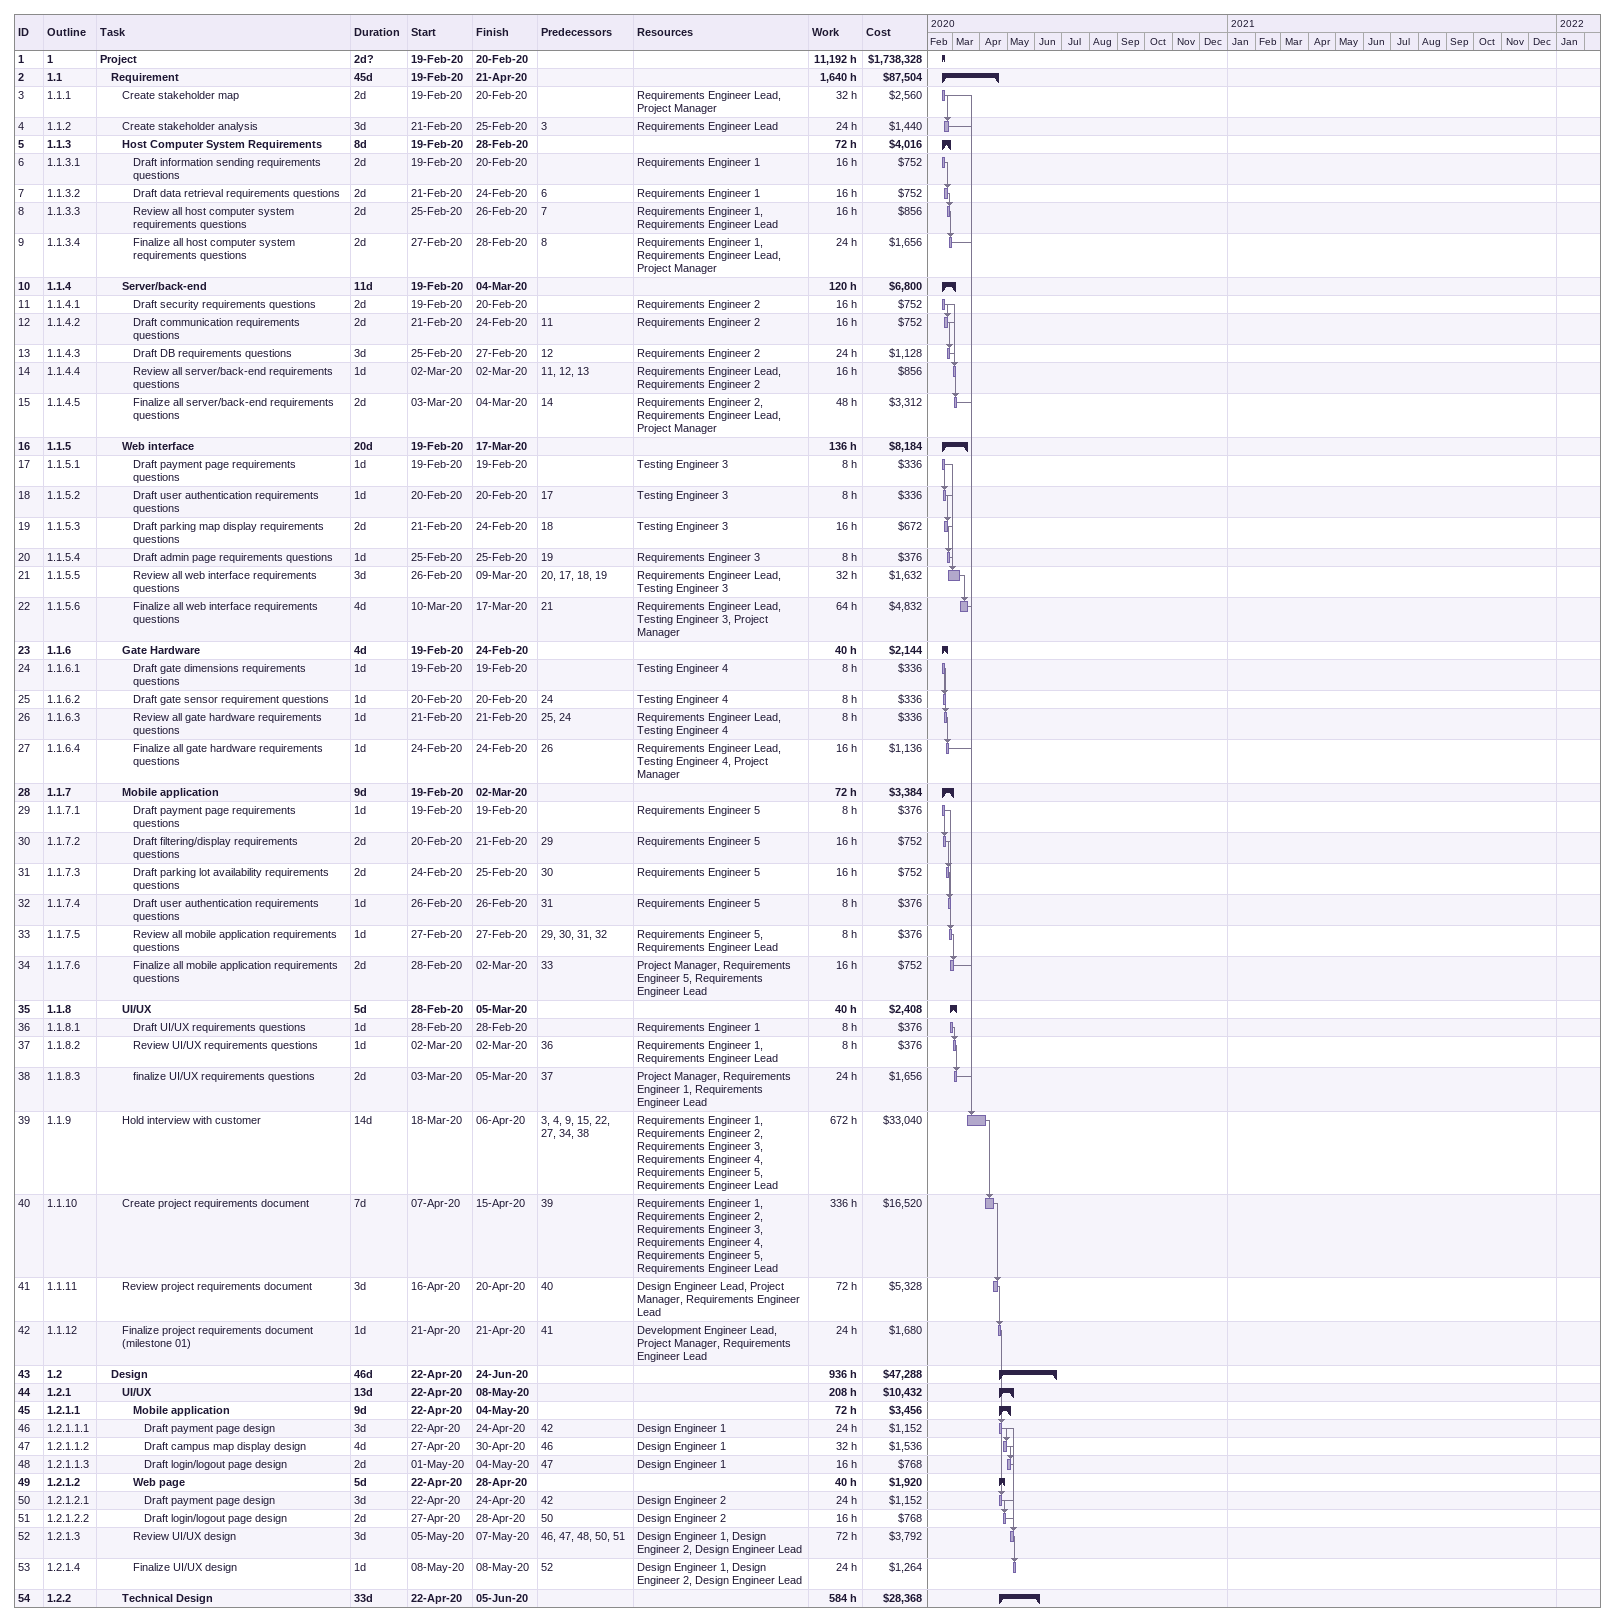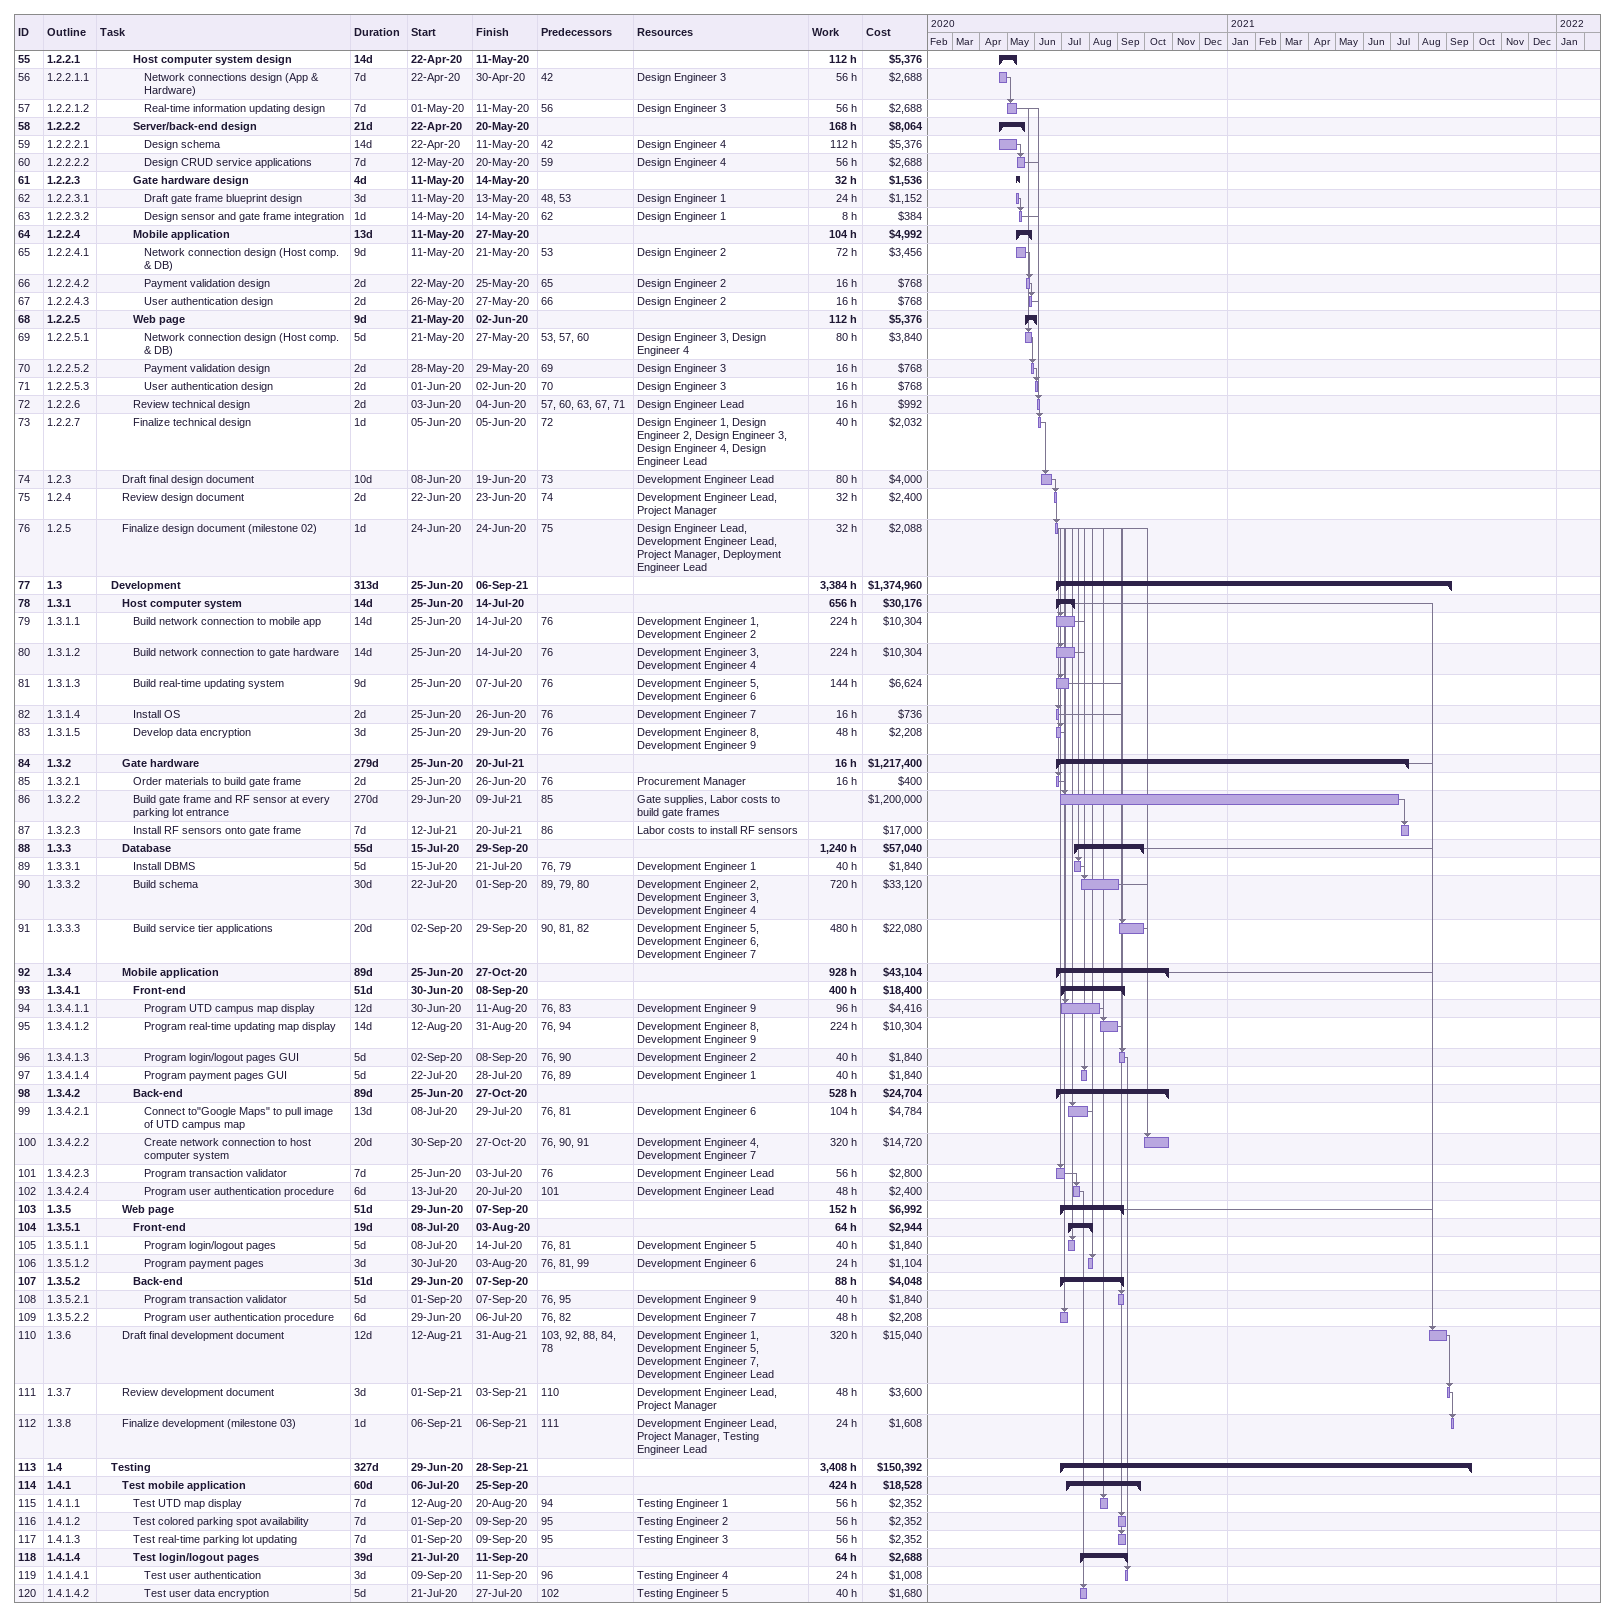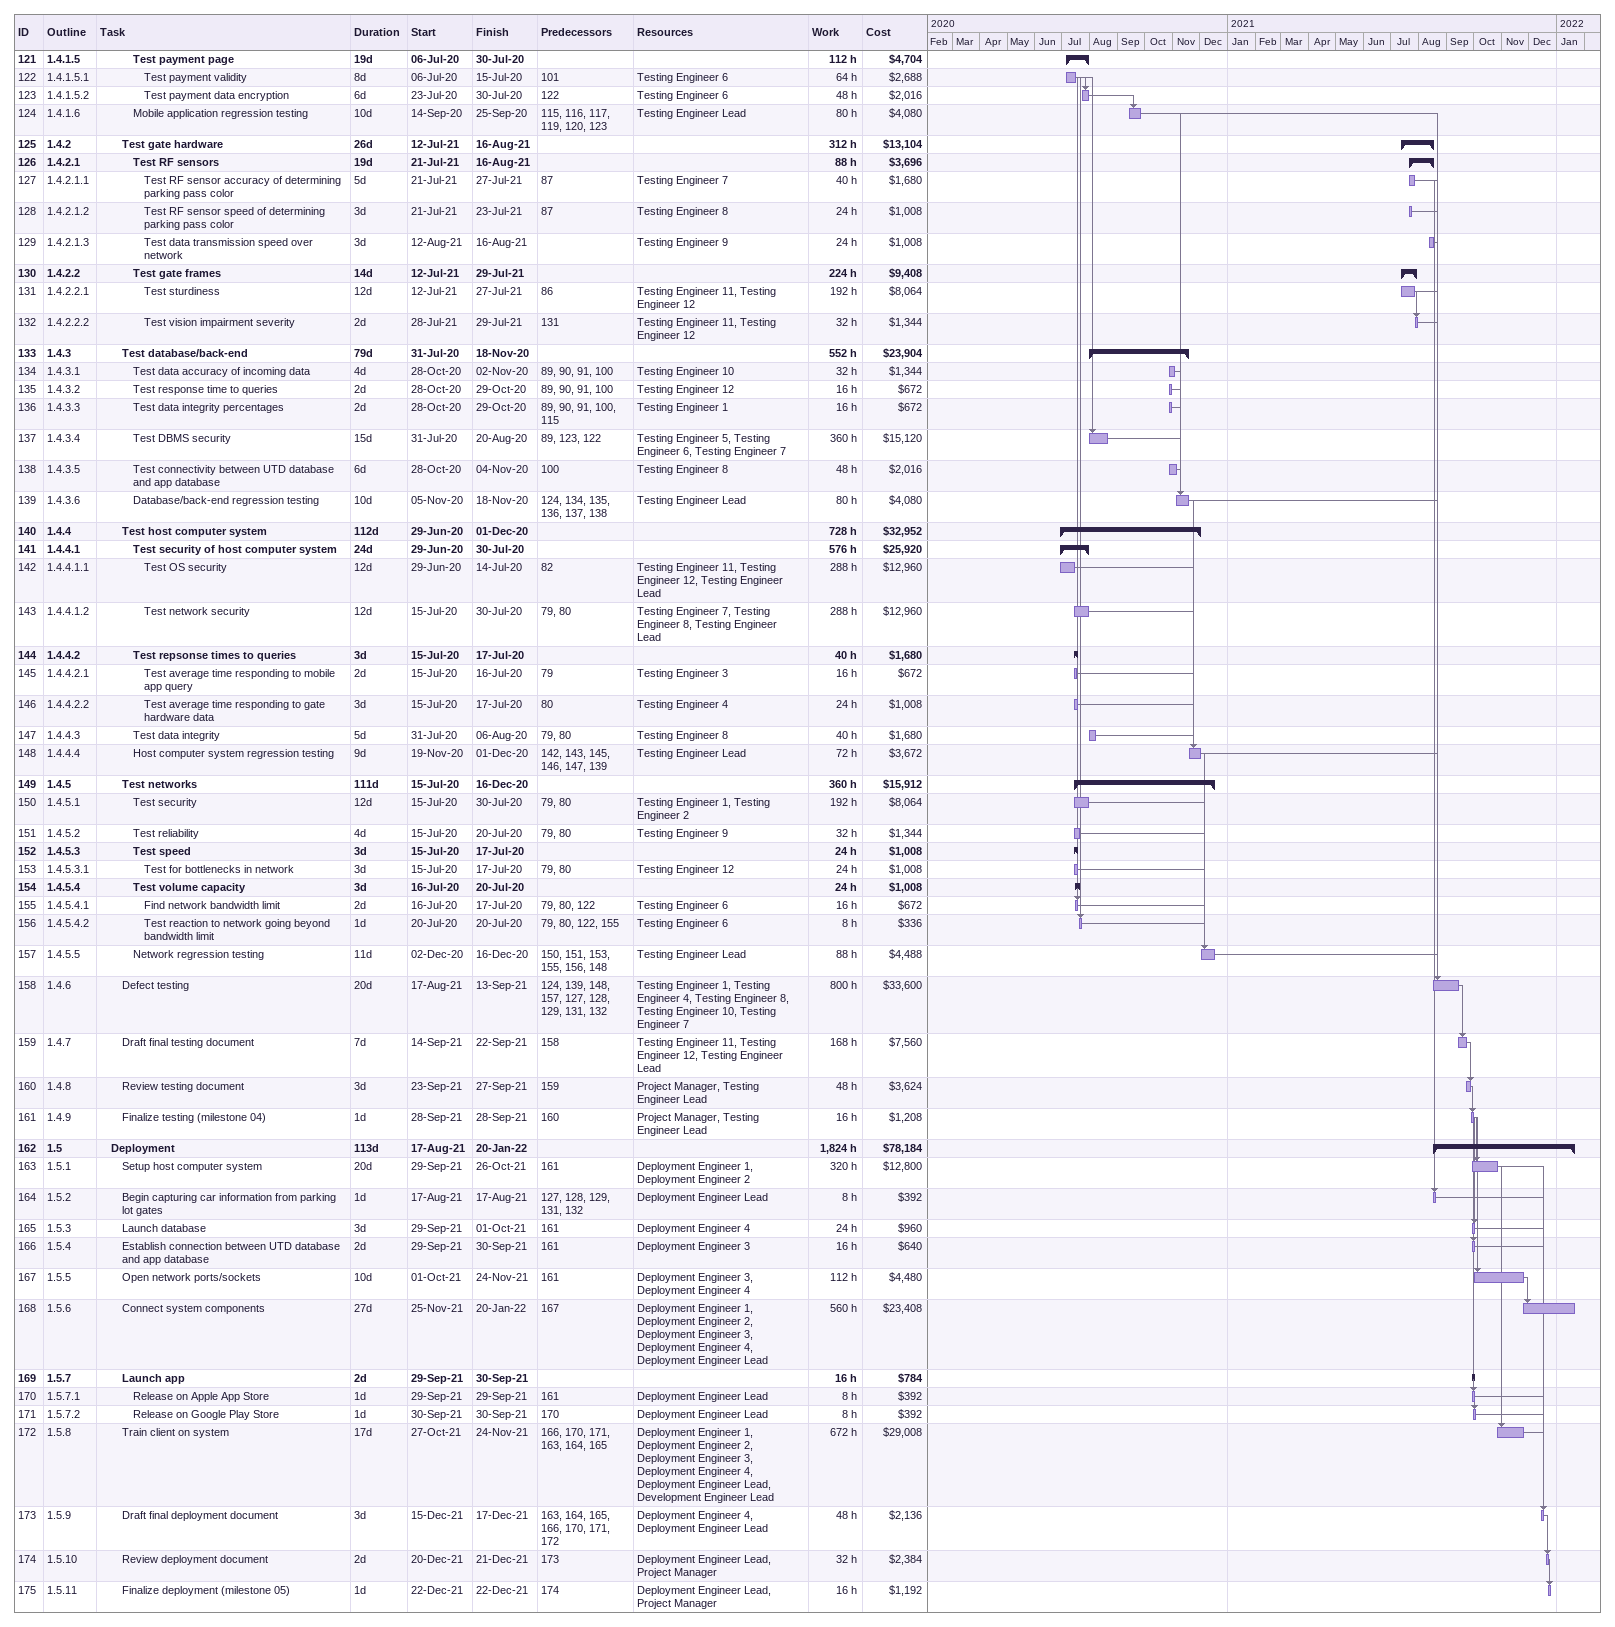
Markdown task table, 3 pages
| ID | WBS | Task | Duration | Start | Finish | Predecessors | Resources | Work (h) | Cost ($) |
|---|---|---|---|---|---|---|---|---|---|
| 1 | 1 | **Project** | 2d? | 2020-02-19 | 2020-02-20 |  |  | 11192 | 1738328 |
| 2 | 1.1 | **Requirement** | 45d | 2020-02-19 | 2020-04-21 |  |  | 1640 | 87504 |
| 3 | 1.1.1 | Create stakeholder map | 2d | 2020-02-19 | 2020-02-20 |  | Requirements Engineer Lead, Project Manager | 32 | 2560 |
| 4 | 1.1.2 | Create stakeholder analysis | 3d | 2020-02-21 | 2020-02-25 | 3 | Requirements Engineer Lead | 24 | 1440 |
| 5 | 1.1.3 | **Host Computer System Requirements** | 8d | 2020-02-19 | 2020-02-28 |  |  | 72 | 4016 |
| 6 | 1.1.3.1 | Draft information sending requirements questions | 2d | 2020-02-19 | 2020-02-20 |  | Requirements Engineer 1 | 16 | 752 |
| 7 | 1.1.3.2 | Draft data retrieval requirements questions | 2d | 2020-02-21 | 2020-02-24 | 6 | Requirements Engineer 1 | 16 | 752 |
| 8 | 1.1.3.3 | Review all host computer system requirements questions | 2d | 2020-02-25 | 2020-02-26 | 7 | Requirements Engineer 1, Requirements Engineer Lead | 16 | 856 |
| 9 | 1.1.3.4 | Finalize all host computer system requirements questions | 2d | 2020-02-27 | 2020-02-28 | 8 | Requirements Engineer 1, Requirements Engineer Lead, Project Manager | 24 | 1656 |
| 10 | 1.1.4 | **Server/back-end** | 11d | 2020-02-19 | 2020-03-04 |  |  | 120 | 6800 |
| 11 | 1.1.4.1 | Draft security requirements questions | 2d | 2020-02-19 | 2020-02-20 |  | Requirements Engineer 2 | 16 | 752 |
| 12 | 1.1.4.2 | Draft communication requirements questions | 2d | 2020-02-21 | 2020-02-24 | 11 | Requirements Engineer 2 | 16 | 752 |
| 13 | 1.1.4.3 | Draft DB requirements questions | 3d | 2020-02-25 | 2020-02-27 | 12 | Requirements Engineer 2 | 24 | 1128 |
| 14 | 1.1.4.4 | Review all server/back-end requirements questions | 1d | 2020-03-02 | 2020-03-02 | 11, 12, 13 | Requirements Engineer Lead, Requirements Engineer 2 | 16 | 856 |
| 15 | 1.1.4.5 | Finalize all server/back-end requirements questions | 2d | 2020-03-03 | 2020-03-04 | 14 | Requirements Engineer 2, Requirements Engineer Lead, Project Manager | 48 | 3312 |
| 16 | 1.1.5 | **Web interface** | 20d | 2020-02-19 | 2020-03-17 |  |  | 136 | 8184 |
| 17 | 1.1.5.1 | Draft payment page requirements questions | 1d | 2020-02-19 | 2020-02-19 |  | Testing Engineer 3 | 8 | 336 |
| 18 | 1.1.5.2 | Draft user authentication requirements questions | 1d | 2020-02-20 | 2020-02-20 | 17 | Testing Engineer 3 | 8 | 336 |
| 19 | 1.1.5.3 | Draft parking map display requirements questions | 2d | 2020-02-21 | 2020-02-24 | 18 | Testing Engineer 3 | 16 | 672 |
| 20 | 1.1.5.4 | Draft admin page requirements questions | 1d | 2020-02-25 | 2020-02-25 | 19 | Requirements Engineer 3 | 8 | 376 |
| 21 | 1.1.5.5 | Review all web interface requirements questions | 3d | 2020-02-26 | 2020-03-09 | 20, 17, 18, 19 | Requirements Engineer Lead, Testing Engineer 3 | 32 | 1632 |
| 22 | 1.1.5.6 | Finalize all web interface requirements questions | 4d | 2020-03-10 | 2020-03-17 | 21 | Requirements Engineer Lead, Testing Engineer 3, Project Manager | 64 | 4832 |
| 23 | 1.1.6 | **Gate Hardware** | 4d | 2020-02-19 | 2020-02-24 |  |  | 40 | 2144 |
| 24 | 1.1.6.1 | Draft gate dimensions requirements questions | 1d | 2020-02-19 | 2020-02-19 |  | Testing Engineer 4 | 8 | 336 |
| 25 | 1.1.6.2 | Draft gate sensor requirement questions | 1d | 2020-02-20 | 2020-02-20 | 24 | Testing Engineer 4 | 8 | 336 |
| 26 | 1.1.6.3 | Review all gate hardware requirements questions | 1d | 2020-02-21 | 2020-02-21 | 25, 24 | Requirements Engineer Lead, Testing Engineer 4 | 8 | 336 |
| 27 | 1.1.6.4 | Finalize all gate hardware requirements questions | 1d | 2020-02-24 | 2020-02-24 | 26 | Requirements Engineer Lead, Testing Engineer 4, Project Manager | 16 | 1136 |
| 28 | 1.1.7 | **Mobile application** | 9d | 2020-02-19 | 2020-03-02 |  |  | 72 | 3384 |
| 29 | 1.1.7.1 | Draft payment page requirements questions | 1d | 2020-02-19 | 2020-02-19 |  | Requirements Engineer 5 | 8 | 376 |
| 30 | 1.1.7.2 | Draft filtering/display requirements questions | 2d | 2020-02-20 | 2020-02-21 | 29 | Requirements Engineer 5 | 16 | 752 |
| 31 | 1.1.7.3 | Draft parking lot availability requirements questions | 2d | 2020-02-24 | 2020-02-25 | 30 | Requirements Engineer 5 | 16 | 752 |
| 32 | 1.1.7.4 | Draft user authentication requirements questions | 1d | 2020-02-26 | 2020-02-26 | 31 | Requirements Engineer 5 | 8 | 376 |
| 33 | 1.1.7.5 | Review all mobile application requirements questions | 1d | 2020-02-27 | 2020-02-27 | 29, 30, 31, 32 | Requirements Engineer 5, Requirements Engineer Lead | 8 | 376 |
| 34 | 1.1.7.6 | Finalize all mobile application requirements questions | 2d | 2020-02-28 | 2020-03-02 | 33 | Project Manager, Requirements Engineer 5, Requirements Engineer Lead | 16 | 752 |
| 35 | 1.1.8 | **UI/UX** | 5d | 2020-02-28 | 2020-03-05 |  |  | 40 | 2408 |
| 36 | 1.1.8.1 | Draft UI/UX requirements questions | 1d | 2020-02-28 | 2020-02-28 |  | Requirements Engineer 1 | 8 | 376 |
| 37 | 1.1.8.2 | Review UI/UX requirements questions | 1d | 2020-03-02 | 2020-03-02 | 36 | Requirements Engineer 1, Requirements Engineer Lead | 8 | 376 |
| 38 | 1.1.8.3 | finalize UI/UX requirements questions | 2d | 2020-03-03 | 2020-03-05 | 37 | Project Manager, Requirements Engineer 1, Requirements Engineer Lead | 24 | 1656 |
| 39 | 1.1.9 | Hold interview with customer | 14d | 2020-03-18 | 2020-04-06 | 3, 4, 9, 15, 22, 27, 34, 38 | Requirements Engineer 1, Requirements Engineer 2, Requirements Engineer 3, Requirements Engineer 4, Requirements Engineer 5, Requirements Engineer Lead | 672 | 33040 |
| 40 | 1.1.10 | Create project requirements document | 7d | 2020-04-07 | 2020-04-15 | 39 | Requirements Engineer 1, Requirements Engineer 2, Requirements Engineer 3, Requirements Engineer 4, Requirements Engineer 5, Requirements Engineer Lead | 336 | 16520 |
| 41 | 1.1.11 | Review project requirements document | 3d | 2020-04-16 | 2020-04-20 | 40 | Design Engineer Lead, Project Manager, Requirements Engineer Lead | 72 | 5328 |
| 42 | 1.1.12 | Finalize project requirements document (milestone 01) | 1d | 2020-04-21 | 2020-04-21 | 41 | Development Engineer Lead, Project Manager, Requirements Engineer Lead | 24 | 1680 |
| 43 | 1.2 | **Design** | 46d | 2020-04-22 | 2020-06-24 |  |  | 936 | 47288 |
| 44 | 1.2.1 | **UI/UX** | 13d | 2020-04-22 | 2020-05-08 |  |  | 208 | 10432 |
| 45 | 1.2.1.1 | **Mobile application** | 9d | 2020-04-22 | 2020-05-04 |  |  | 72 | 3456 |
| 46 | 1.2.1.1.1 | Draft payment page design | 3d | 2020-04-22 | 2020-04-24 | 42 | Design Engineer 1 | 24 | 1152 |
| 47 | 1.2.1.1.2 | Draft campus map display design | 4d | 2020-04-27 | 2020-04-30 | 46 | Design Engineer 1 | 32 | 1536 |
| 48 | 1.2.1.1.3 | Draft login/logout page design | 2d | 2020-05-01 | 2020-05-04 | 47 | Design Engineer 1 | 16 | 768 |
| 49 | 1.2.1.2 | **Web page** | 5d | 2020-04-22 | 2020-04-28 |  |  | 40 | 1920 |
| 50 | 1.2.1.2.1 | Draft payment page design | 3d | 2020-04-22 | 2020-04-24 | 42 | Design Engineer 2 | 24 | 1152 |
| 51 | 1.2.1.2.2 | Draft login/logout page design | 2d | 2020-04-27 | 2020-04-28 | 50 | Design Engineer 2 | 16 | 768 |
| 52 | 1.2.1.3 | Review UI/UX design | 3d | 2020-05-05 | 2020-05-07 | 46, 47, 48, 50, 51 | Design Engineer 1, Design Engineer 2, Design Engineer Lead | 72 | 3792 |
| 53 | 1.2.1.4 | Finalize UI/UX design | 1d | 2020-05-08 | 2020-05-08 | 52 | Design Engineer 1, Design Engineer 2, Design Engineer Lead | 24 | 1264 |
| 54 | 1.2.2 | **Technical Design** | 33d | 2020-04-22 | 2020-06-05 |  |  | 584 | 28368 |
| 55 | 1.2.2.1 | **Host computer system design** | 14d | 2020-04-22 | 2020-05-11 |  |  | 112 | 5376 |
| 56 | 1.2.2.1.1 | Network connections design (App & Hardware) | 7d | 2020-04-22 | 2020-04-30 | 42 | Design Engineer 3 | 56 | 2688 |
| 57 | 1.2.2.1.2 | Real-time information updating design | 7d | 2020-05-01 | 2020-05-11 | 56 | Design Engineer 3 | 56 | 2688 |
| 58 | 1.2.2.2 | **Server/back-end design** | 21d | 2020-04-22 | 2020-05-20 |  |  | 168 | 8064 |
| 59 | 1.2.2.2.1 | Design schema | 14d | 2020-04-22 | 2020-05-11 | 42 | Design Engineer 4 | 112 | 5376 |
| 60 | 1.2.2.2.2 | Design CRUD service applications | 7d | 2020-05-12 | 2020-05-20 | 59 | Design Engineer 4 | 56 | 2688 |
| 61 | 1.2.2.3 | **Gate hardware design** | 4d | 2020-05-11 | 2020-05-14 |  |  | 32 | 1536 |
| 62 | 1.2.2.3.1 | Draft gate frame blueprint design | 3d | 2020-05-11 | 2020-05-13 | 48, 53 | Design Engineer 1 | 24 | 1152 |
| 63 | 1.2.2.3.2 | Design sensor and gate frame integration | 1d | 2020-05-14 | 2020-05-14 | 62 | Design Engineer 1 | 8 | 384 |
| 64 | 1.2.2.4 | **Mobile application** | 13d | 2020-05-11 | 2020-05-27 |  |  | 104 | 4992 |
| 65 | 1.2.2.4.1 | Network connection design (Host comp. & DB) | 9d | 2020-05-11 | 2020-05-21 | 53 | Design Engineer 2 | 72 | 3456 |
| 66 | 1.2.2.4.2 | Payment validation design | 2d | 2020-05-22 | 2020-05-25 | 65 | Design Engineer 2 | 16 | 768 |
| 67 | 1.2.2.4.3 | User authentication design | 2d | 2020-05-26 | 2020-05-27 | 66 | Design Engineer 2 | 16 | 768 |
| 68 | 1.2.2.5 | **Web page** | 9d | 2020-05-21 | 2020-06-02 |  |  | 112 | 5376 |
| 69 | 1.2.2.5.1 | Network connection design (Host comp. & DB) | 5d | 2020-05-21 | 2020-05-27 | 53, 57, 60 | Design Engineer 3, Design Engineer 4 | 80 | 3840 |
| 70 | 1.2.2.5.2 | Payment validation design | 2d | 2020-05-28 | 2020-05-29 | 69 | Design Engineer 3 | 16 | 768 |
| 71 | 1.2.2.5.3 | User authentication design | 2d | 2020-06-01 | 2020-06-02 | 70 | Design Engineer 3 | 16 | 768 |
| 72 | 1.2.2.6 | Review technical design | 2d | 2020-06-03 | 2020-06-04 | 57, 60, 63, 67, 71 | Design Engineer Lead | 16 | 992 |
| 73 | 1.2.2.7 | Finalize technical design | 1d | 2020-06-05 | 2020-06-05 | 72 | Design Engineer 1, Design Engineer 2, Design Engineer 3, Design Engineer 4, Design Engineer Lead | 40 | 2032 |
| 74 | 1.2.3 | Draft final design document | 10d | 2020-06-08 | 2020-06-19 | 73 | Development Engineer Lead | 80 | 4000 |
| 75 | 1.2.4 | Review design document | 2d | 2020-06-22 | 2020-06-23 | 74 | Development Engineer Lead, Project Manager | 32 | 2400 |
| 76 | 1.2.5 | Finalize design document (milestone 02) | 1d | 2020-06-24 | 2020-06-24 | 75 | Design Engineer Lead, Development Engineer Lead, Project Manager, Deployment Engineer Lead | 32 | 2088 |
| 77 | 1.3 | **Development** | 313d | 2020-06-25 | 2021-09-06 |  |  | 3384 | 1374960 |
| 78 | 1.3.1 | **Host computer system** | 14d | 2020-06-25 | 2020-07-14 |  |  | 656 | 30176 |
| 79 | 1.3.1.1 | Build network connection to mobile app | 14d | 2020-06-25 | 2020-07-14 | 76 | Development Engineer 1, Development Engineer 2 | 224 | 10304 |
| 80 | 1.3.1.2 | Build network connection to gate hardware | 14d | 2020-06-25 | 2020-07-14 | 76 | Development Engineer 3, Development Engineer 4 | 224 | 10304 |
| 81 | 1.3.1.3 | Build real-time updating system | 9d | 2020-06-25 | 2020-07-07 | 76 | Development Engineer 5, Development Engineer 6 | 144 | 6624 |
| 82 | 1.3.1.4 | Install OS | 2d | 2020-06-25 | 2020-06-26 | 76 | Development Engineer 7 | 16 | 736 |
| 83 | 1.3.1.5 | Develop data encryption | 3d | 2020-06-25 | 2020-06-29 | 76 | Development Engineer 8, Development Engineer 9 | 48 | 2208 |
| 84 | 1.3.2 | **Gate hardware** | 279d | 2020-06-25 | 2021-07-20 |  |  | 16 | 1217400 |
| 85 | 1.3.2.1 | Order materials to build gate frame | 2d | 2020-06-25 | 2020-06-26 | 76 | Procurement Manager | 16 | 400 |
| 86 | 1.3.2.2 | Build gate frame and RF sensor at every parking lot entrance | 270d | 2020-06-29 | 2021-07-09 | 85 | Gate supplies, Labor costs to build gate frames |  | 1200000 |
| 87 | 1.3.2.3 | Install RF sensors onto gate frame | 7d | 2021-07-12 | 2021-07-20 | 86 | Labor costs to install RF sensors |  | 17000 |
| 88 | 1.3.3 | **Database** | 55d | 2020-07-15 | 2020-09-29 |  |  | 1240 | 57040 |
| 89 | 1.3.3.1 | Install DBMS | 5d | 2020-07-15 | 2020-07-21 | 76, 79 | Development Engineer 1 | 40 | 1840 |
| 90 | 1.3.3.2 | Build schema | 30d | 2020-07-22 | 2020-09-01 | 89, 79, 80 | Development Engineer 2, Development Engineer 3, Development Engineer 4 | 720 | 33120 |
| 91 | 1.3.3.3 | Build service tier applications | 20d | 2020-09-02 | 2020-09-29 | 90, 81, 82 | Development Engineer 5, Development Engineer 6, Development Engineer 7 | 480 | 22080 |
| 92 | 1.3.4 | **Mobile application** | 89d | 2020-06-25 | 2020-10-27 |  |  | 928 | 43104 |
| 93 | 1.3.4.1 | **Front-end** | 51d | 2020-06-30 | 2020-09-08 |  |  | 400 | 18400 |
| 94 | 1.3.4.1.1 | Program UTD campus map display | 12d | 2020-06-30 | 2020-08-11 | 76, 83 | Development Engineer 9 | 96 | 4416 |
| 95 | 1.3.4.1.2 | Program real-time updating map display | 14d | 2020-08-12 | 2020-08-31 | 76, 94 | Development Engineer 8, Development Engineer 9 | 224 | 10304 |
| 96 | 1.3.4.1.3 | Program login/logout pages GUI | 5d | 2020-09-02 | 2020-09-08 | 76, 90 | Development Engineer 2 | 40 | 1840 |
| 97 | 1.3.4.1.4 | Program payment pages GUI | 5d | 2020-07-22 | 2020-07-28 | 76, 89 | Development Engineer 1 | 40 | 1840 |
| 98 | 1.3.4.2 | **Back-end** | 89d | 2020-06-25 | 2020-10-27 |  |  | 528 | 24704 |
| 99 | 1.3.4.2.1 | Connect to"Google Maps" to pull image of UTD campus map | 13d | 2020-07-08 | 2020-07-29 | 76, 81 | Development Engineer 6 | 104 | 4784 |
| 100 | 1.3.4.2.2 | Create network connection to host computer system | 20d | 2020-09-30 | 2020-10-27 | 76, 90, 91 | Development Engineer 4, Development Engineer 7 | 320 | 14720 |
| 101 | 1.3.4.2.3 | Program transaction validator | 7d | 2020-06-25 | 2020-07-03 | 76 | Development Engineer Lead | 56 | 2800 |
| 102 | 1.3.4.2.4 | Program user authentication procedure | 6d | 2020-07-13 | 2020-07-20 | 101 | Development Engineer Lead | 48 | 2400 |
| 103 | 1.3.5 | **Web page** | 51d | 2020-06-29 | 2020-09-07 |  |  | 152 | 6992 |
| 104 | 1.3.5.1 | **Front-end** | 19d | 2020-07-08 | 2020-08-03 |  |  | 64 | 2944 |
| 105 | 1.3.5.1.1 | Program login/logout pages | 5d | 2020-07-08 | 2020-07-14 | 76, 81 | Development Engineer 5 | 40 | 1840 |
| 106 | 1.3.5.1.2 | Program payment pages | 3d | 2020-07-30 | 2020-08-03 | 76, 81, 99 | Development Engineer 6 | 24 | 1104 |
| 107 | 1.3.5.2 | **Back-end** | 51d | 2020-06-29 | 2020-09-07 |  |  | 88 | 4048 |
| 108 | 1.3.5.2.1 | Program transaction validator | 5d | 2020-09-01 | 2020-09-07 | 76, 95 | Development Engineer 9 | 40 | 1840 |
| 109 | 1.3.5.2.2 | Program user authentication procedure | 6d | 2020-06-29 | 2020-07-06 | 76, 82 | Development Engineer 7 | 48 | 2208 |
| 110 | 1.3.6 | Draft final development document | 12d | 2021-08-12 | 2021-08-31 | 103, 92, 88, 84, 78 | Development Engineer 1, Development Engineer 5, Development Engineer 7, Development Engineer Lead | 320 | 15040 |
| 111 | 1.3.7 | Review development document | 3d | 2021-09-01 | 2021-09-03 | 110 | Development Engineer Lead, Project Manager | 48 | 3600 |
| 112 | 1.3.8 | Finalize development (milestone 03) | 1d | 2021-09-06 | 2021-09-06 | 111 | Development Engineer Lead, Project Manager, Testing Engineer Lead | 24 | 1608 |
| 113 | 1.4 | **Testing** | 327d | 2020-06-29 | 2021-09-28 |  |  | 3408 | 150392 |
| 114 | 1.4.1 | **Test mobile application** | 60d | 2020-07-06 | 2020-09-25 |  |  | 424 | 18528 |
| 115 | 1.4.1.1 | Test UTD map display | 7d | 2020-08-12 | 2020-08-20 | 94 | Testing Engineer 1 | 56 | 2352 |
| 116 | 1.4.1.2 | Test colored parking spot availability | 7d | 2020-09-01 | 2020-09-09 | 95 | Testing Engineer 2 | 56 | 2352 |
| 117 | 1.4.1.3 | Test real-time parking lot updating | 7d | 2020-09-01 | 2020-09-09 | 95 | Testing Engineer 3 | 56 | 2352 |
| 118 | 1.4.1.4 | **Test login/logout pages** | 39d | 2020-07-21 | 2020-09-11 |  |  | 64 | 2688 |
| 119 | 1.4.1.4.1 | Test user authentication | 3d | 2020-09-09 | 2020-09-11 | 96 | Testing Engineer 4 | 24 | 1008 |
| 120 | 1.4.1.4.2 | Test user data encryption | 5d | 2020-07-21 | 2020-07-27 | 102 | Testing Engineer 5 | 40 | 1680 |
| 121 | 1.4.1.5 | **Test payment page** | 19d | 2020-07-06 | 2020-07-30 |  |  | 112 | 4704 |
| 122 | 1.4.1.5.1 | Test payment validity | 8d | 2020-07-06 | 2020-07-15 | 101 | Testing Engineer 6 | 64 | 2688 |
| 123 | 1.4.1.5.2 | Test payment data encryption | 6d | 2020-07-23 | 2020-07-30 | 122 | Testing Engineer 6 | 48 | 2016 |
| 124 | 1.4.1.6 | Mobile application regression testing | 10d | 2020-09-14 | 2020-09-25 | 115, 116, 117, 119, 120, 123 | Testing Engineer Lead | 80 | 4080 |
| 125 | 1.4.2 | **Test gate hardware** | 26d | 2021-07-12 | 2021-08-16 |  |  | 312 | 13104 |
| 126 | 1.4.2.1 | **Test RF sensors** | 19d | 2021-07-21 | 2021-08-16 |  |  | 88 | 3696 |
| 127 | 1.4.2.1.1 | Test RF sensor accuracy of determining parking pass color | 5d | 2021-07-21 | 2021-07-27 | 87 | Testing Engineer 7 | 40 | 1680 |
| 128 | 1.4.2.1.2 | Test RF sensor speed of determining parking pass color | 3d | 2021-07-21 | 2021-07-23 | 87 | Testing Engineer 8 | 24 | 1008 |
| 129 | 1.4.2.1.3 | Test data transmission speed over network | 3d | 2021-08-12 | 2021-08-16 |  | Testing Engineer 9 | 24 | 1008 |
| 130 | 1.4.2.2 | **Test gate frames** | 14d | 2021-07-12 | 2021-07-29 |  |  | 224 | 9408 |
| 131 | 1.4.2.2.1 | Test sturdiness | 12d | 2021-07-12 | 2021-07-27 | 86 | Testing Engineer 11, Testing Engineer 12 | 192 | 8064 |
| 132 | 1.4.2.2.2 | Test vision impairment severity | 2d | 2021-07-28 | 2021-07-29 | 131 | Testing Engineer 11, Testing Engineer 12 | 32 | 1344 |
| 133 | 1.4.3 | **Test database/back-end** | 79d | 2020-07-31 | 2020-11-18 |  |  | 552 | 23904 |
| 134 | 1.4.3.1 | Test data accuracy of incoming data | 4d | 2020-10-28 | 2020-11-02 | 89, 90, 91, 100 | Testing Engineer 10 | 32 | 1344 |
| 135 | 1.4.3.2 | Test response time to queries | 2d | 2020-10-28 | 2020-10-29 | 89, 90, 91, 100 | Testing Engineer 12 | 16 | 672 |
| 136 | 1.4.3.3 | Test data integrity percentages | 2d | 2020-10-28 | 2020-10-29 | 89, 90, 91, 100, 115 | Testing Engineer 1 | 16 | 672 |
| 137 | 1.4.3.4 | Test DBMS security | 15d | 2020-07-31 | 2020-08-20 | 89, 123, 122 | Testing Engineer 5, Testing Engineer 6, Testing Engineer 7 | 360 | 15120 |
| 138 | 1.4.3.5 | Test connectivity between UTD database and app database | 6d | 2020-10-28 | 2020-11-04 | 100 | Testing Engineer 8 | 48 | 2016 |
| 139 | 1.4.3.6 | Database/back-end regression testing | 10d | 2020-11-05 | 2020-11-18 | 124, 134, 135, 136, 137, 138 | Testing Engineer Lead | 80 | 4080 |
| 140 | 1.4.4 | **Test host computer system** | 112d | 2020-06-29 | 2020-12-01 |  |  | 728 | 32952 |
| 141 | 1.4.4.1 | **Test security of host computer system** | 24d | 2020-06-29 | 2020-07-30 |  |  | 576 | 25920 |
| 142 | 1.4.4.1.1 | Test OS security | 12d | 2020-06-29 | 2020-07-14 | 82 | Testing Engineer 11, Testing Engineer 12, Testing Engineer Lead | 288 | 12960 |
| 143 | 1.4.4.1.2 | Test network security | 12d | 2020-07-15 | 2020-07-30 | 79, 80 | Testing Engineer 7, Testing Engineer 8, Testing Engineer Lead | 288 | 12960 |
| 144 | 1.4.4.2 | **Test repsonse times to queries** | 3d | 2020-07-15 | 2020-07-17 |  |  | 40 | 1680 |
| 145 | 1.4.4.2.1 | Test average time responding to mobile app query | 2d | 2020-07-15 | 2020-07-16 | 79 | Testing Engineer 3 | 16 | 672 |
| 146 | 1.4.4.2.2 | Test average time responding to gate hardware data | 3d | 2020-07-15 | 2020-07-17 | 80 | Testing Engineer 4 | 24 | 1008 |
| 147 | 1.4.4.3 | Test data integrity | 5d | 2020-07-31 | 2020-08-06 | 79, 80 | Testing Engineer 8 | 40 | 1680 |
| 148 | 1.4.4.4 | Host computer system regression testing | 9d | 2020-11-19 | 2020-12-01 | 142, 143, 145, 146, 147, 139 | Testing Engineer Lead | 72 | 3672 |
| 149 | 1.4.5 | **Test networks** | 111d | 2020-07-15 | 2020-12-16 |  |  | 360 | 15912 |
| 150 | 1.4.5.1 | Test security | 12d | 2020-07-15 | 2020-07-30 | 79, 80 | Testing Engineer 1, Testing Engineer 2 | 192 | 8064 |
| 151 | 1.4.5.2 | Test reliability | 4d | 2020-07-15 | 2020-07-20 | 79, 80 | Testing Engineer 9 | 32 | 1344 |
| 152 | 1.4.5.3 | **Test speed** | 3d | 2020-07-15 | 2020-07-17 |  |  | 24 | 1008 |
| 153 | 1.4.5.3.1 | Test for bottlenecks in network | 3d | 2020-07-15 | 2020-07-17 | 79, 80 | Testing Engineer 12 | 24 | 1008 |
| 154 | 1.4.5.4 | **Test volume capacity** | 3d | 2020-07-16 | 2020-07-20 |  |  | 24 | 1008 |
| 155 | 1.4.5.4.1 | Find network bandwidth limit | 2d | 2020-07-16 | 2020-07-17 | 79, 80, 122 | Testing Engineer 6 | 16 | 672 |
| 156 | 1.4.5.4.2 | Test reaction to network going beyond bandwidth limit | 1d | 2020-07-20 | 2020-07-20 | 79, 80, 122, 155 | Testing Engineer 6 | 8 | 336 |
| 157 | 1.4.5.5 | Network regression testing | 11d | 2020-12-02 | 2020-12-16 | 150, 151, 153, 155, 156, 148 | Testing Engineer Lead | 88 | 4488 |
| 158 | 1.4.6 | Defect testing | 20d | 2021-08-17 | 2021-09-13 | 124, 139, 148, 157, 127, 128, 129, 131, 132 | Testing Engineer 1, Testing Engineer 4, Testing Engineer 8, Testing Engineer 10, Testing Engineer 7 | 800 | 33600 |
| 159 | 1.4.7 | Draft final testing document | 7d | 2021-09-14 | 2021-09-22 | 158 | Testing Engineer 11, Testing Engineer 12, Testing Engineer Lead | 168 | 7560 |
| 160 | 1.4.8 | Review testing document | 3d | 2021-09-23 | 2021-09-27 | 159 | Project Manager, Testing Engineer Lead | 48 | 3624 |
| 161 | 1.4.9 | Finalize testing (milestone 04) | 1d | 2021-09-28 | 2021-09-28 | 160 | Project Manager, Testing Engineer Lead | 16 | 1208 |
| 162 | 1.5 | **Deployment** | 113d | 2021-08-17 | 2022-01-20 |  |  | 1824 | 78184 |
| 163 | 1.5.1 | Setup host computer system | 20d | 2021-09-29 | 2021-10-26 | 161 | Deployment Engineer 1, Deployment Engineer 2 | 320 | 12800 |
| 164 | 1.5.2 | Begin capturing car information from parking lot gates | 1d | 2021-08-17 | 2021-08-17 | 127, 128, 129, 131, 132 | Deployment Engineer Lead | 8 | 392 |
| 165 | 1.5.3 | Launch database | 3d | 2021-09-29 | 2021-10-01 | 161 | Deployment Engineer 4 | 24 | 960 |
| 166 | 1.5.4 | Establish connection between UTD database and app database | 2d | 2021-09-29 | 2021-09-30 | 161 | Deployment Engineer 3 | 16 | 640 |
| 167 | 1.5.5 | Open network ports/sockets | 10d | 2021-10-01 | 2021-11-24 | 161 | Deployment Engineer 3, Deployment Engineer 4 | 112 | 4480 |
| 168 | 1.5.6 | Connect system components | 27d | 2021-11-25 | 2022-01-20 | 167 | Deployment Engineer 1, Deployment Engineer 2, Deployment Engineer 3, Deployment Engineer 4, Deployment Engineer Lead | 560 | 23408 |
| 169 | 1.5.7 | **Launch app** | 2d | 2021-09-29 | 2021-09-30 |  |  | 16 | 784 |
| 170 | 1.5.7.1 | Release on Apple App Store | 1d | 2021-09-29 | 2021-09-29 | 161 | Deployment Engineer Lead | 8 | 392 |
| 171 | 1.5.7.2 | Release on Google Play Store | 1d | 2021-09-30 | 2021-09-30 | 170 | Deployment Engineer Lead | 8 | 392 |
| 172 | 1.5.8 | Train client on system | 17d | 2021-10-27 | 2021-11-24 | 166, 170, 171, 163, 164, 165 | Deployment Engineer 1, Deployment Engineer 2, Deployment Engineer 3, Deployment Engineer 4, Deployment Engineer Lead, Development Engineer Lead | 672 | 29008 |
| 173 | 1.5.9 | Draft final deployment document | 3d | 2021-12-15 | 2021-12-17 | 163, 164, 165, 166, 170, 171, 172 | Deployment Engineer 4, Deployment Engineer Lead | 48 | 2136 |
| 174 | 1.5.10 | Review deployment document | 2d | 2021-12-20 | 2021-12-21 | 173 | Deployment Engineer Lead, Project Manager | 32 | 2384 |
| 175 | 1.5.11 | Finalize deployment (milestone 05) | 1d | 2021-12-22 | 2021-12-22 | 174 | Deployment Engineer Lead, Project Manager | 16 | 1192 |
